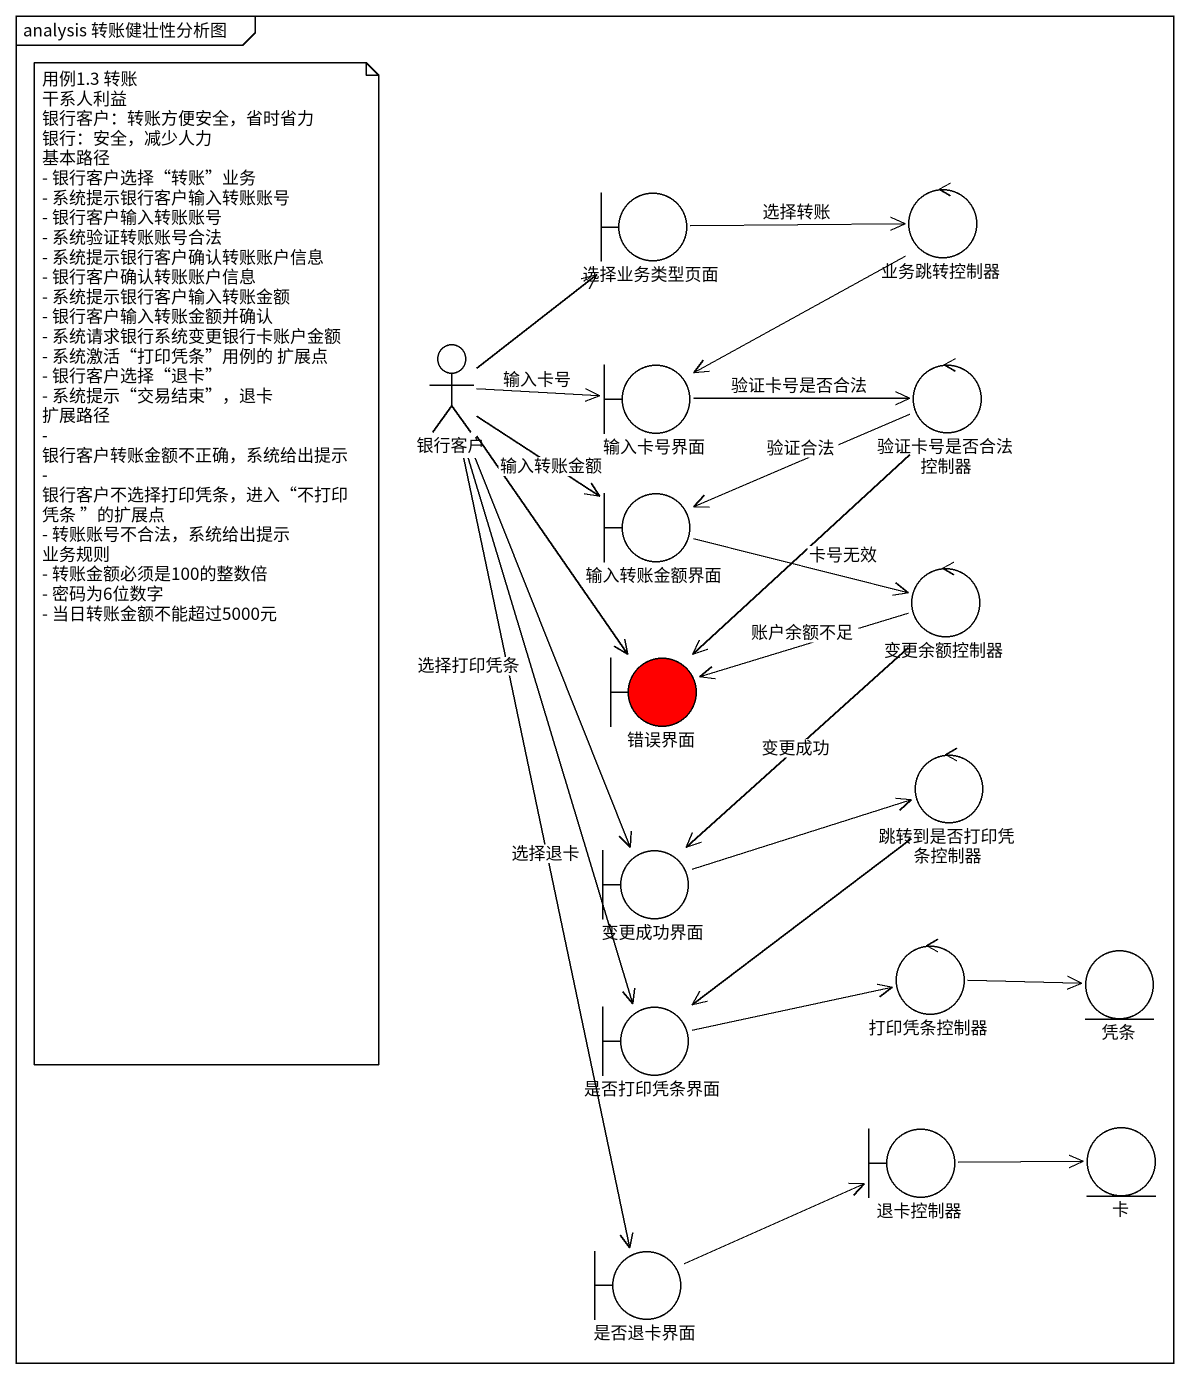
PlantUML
@startuml
mainframe analysis 转账健壮性分析图
boundary 选择业务类型页面
control 业务跳转控制器
actor 银行客户
boundary 输入卡号界面
control 验证卡号是否合法控制器
boundary 输入转账金额界面
control 变更余额控制器
boundary 错误界面 #FF0000
control 跳转到是否打印凭条控制器
boundary 变更成功界面
control 打印凭条控制器
entity 凭条
boundary 是否打印凭条界面
boundary 退卡控制器
entity 卡
boundary 是否退卡界面
选择业务类型页面 -right-> 业务跳转控制器 : 选择转账
业务跳转控制器 --> 输入卡号界面
银行客户 -up-> 选择业务类型页面
银行客户 -right-> 输入卡号界面 : 输入卡号
银行客户 --> 输入转账金额界面 : 输入转账金额
银行客户 --> 错误界面
银行客户 --> 变更成功界面
银行客户 --> 是否打印凭条界面 : 选择打印凭条
银行客户 --> 是否退卡界面 : 选择退卡
输入卡号界面 -right-> 验证卡号是否合法控制器 : 验证卡号是否合法
验证卡号是否合法控制器 -left-> 输入转账金额界面 : 验证合法
验证卡号是否合法控制器 --> 错误界面 : 卡号无效
输入转账金额界面 -right-> 变更余额控制器
变更余额控制器 -left-> 错误界面 : 账户余额不足
变更余额控制器 --> 变更成功界面 : 变更成功
跳转到是否打印凭条控制器 --> 是否打印凭条界面
变更成功界面 -right-> 跳转到是否打印凭条控制器
打印凭条控制器 -right-> 凭条
是否打印凭条界面 -right-> 打印凭条控制器
退卡控制器 -right-> 卡
是否退卡界面 -right-> 退卡控制器
note as N1
  用例1.3 转账
  干系人利益
  银行客户：转账方便安全，省时省力
  银行：安全，减少人力
  基本路径
  - 银行客户选择“转账”业务
  - 系统提示银行客户输入转账账号
  - 银行客户输入转账账号
  - 系统验证转账账号合法
  - 系统提示银行客户确认转账账户信息
  - 银行客户确认转账账户信息
  - 系统提示银行客户输入转账金额
  - 银行客户输入转账金额并确认
  - 系统请求银行系统变更银行卡账户金额
  - 系统激活“打印凭条”用例的 扩展点
  - 银行客户选择“退卡”
  - 系统提示“交易结束”，退卡
  扩展路径
  - 银行客户转账金额不正确，系统给出提示
  - 银行客户不选择打印凭条，进入“不打印凭条 ”的扩展点
  - 转账账号不合法，系统给出提示
  业务规则
  - 转账金额必须是100的整数倍
  - 密码为6位数字
  - 当日转账金额不能超过5000元
end note
@enduml
